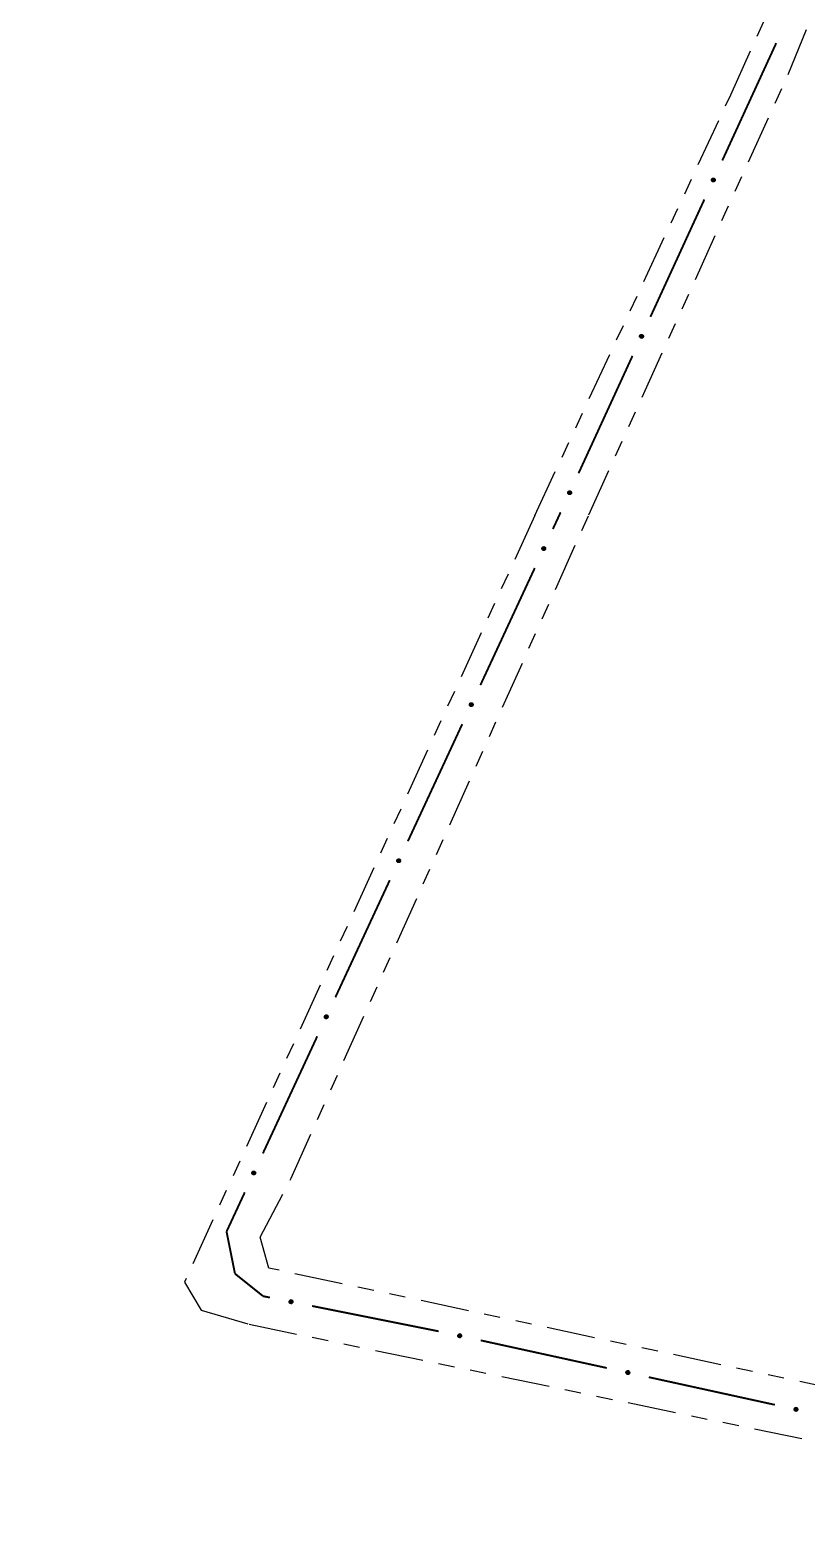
# Model space of a CAD drawing. Extents: x 203665 to 205970, y 4870865 to 4873745.
# Drawn here: x 204209.7 to 204281.9, y 4872053.6 to 4872193.6 of the extents above; entities that cross this region are included whole.
import ezdxf

# ---------------------------------------------------------------- set-up
doc = ezdxf.new("R2010")
doc.units = 0
doc.header["$LTSCALE"] = 1.5
doc.header["$MEASUREMENT"] = 0
doc.linetypes.add('TRACO_25', pattern=[8, 3, -1, 1, -1, 1, -1])
doc.layers.add('SV-EIXO-RUA-N-PAV', color=6, linetype='CONTINUOUS')
doc.layers.add('SV-RUA-NAO-PAV', color=7, linetype='CONTINUOUS')

msp = doc.modelspace()

# ---------------------------------------------------------------- linework, layer by layer
at = {"layer": 'SV-EIXO-RUA-N-PAV', "const_width": 0.18}
for points in [[(204279.081719, 4872192.427158), (204274.070488, 4872181.5236)], [(204272.400077, 4872177.889081), (204267.388846, 4872166.985524)], [(204265.718436, 4872163.351004), (204260.707205, 4872152.447447)], [(204258.317472, 4872147.258615), (204258.738794, 4872148.165526)], [(204258.738794, 4872148.165526), (204258.781609, 4872148.257689)], [(204259.036795, 4872148.812928), (204258.781609, 4872148.257689)], [(204251.576335, 4872132.74803), (204256.632188, 4872143.630969)], [(204244.835197, 4872118.237446), (204249.89105, 4872129.120384)], [(204238.094059, 4872103.726861), (204243.149913, 4872114.6098)], [(204231.352922, 4872089.216277), (204236.408775, 4872100.099215)], [(204227.976566, 4872081.948528), (204229.667637, 4872085.588631)], [(204228.169988, 4872080.981416), (204227.976566, 4872081.948528)], [(204228.759745, 4872078.032632), (204228.169988, 4872080.981416)], [(204229.535007, 4872077.412423), (204228.759745, 4872078.032632)], [(204231.370342, 4872075.944155), (204229.535007, 4872077.412423)], [(204232.007351, 4872075.816754), (204231.370342, 4872075.944155)], [(204247.696641, 4872072.678895), (204235.929673, 4872075.032289)], [(204263.32874, 4872069.268003), (204251.606498, 4872071.834917)], [(204278.958395, 4872065.845451), (204267.236153, 4872068.412365)]]:
    msp.add_lwpolyline(points, dxfattribs=at)
at = {"layer": 'SV-EIXO-RUA-N-PAV'}
for points in [[(204273.395306, 4872179.790923), (204273.412936, 4872179.745303), (204273.418759, 4872179.702489), (204273.413338, 4872179.665382), (204273.399997, 4872179.633841), (204273.382715, 4872179.603111), (204273.358455, 4872179.575972), (204273.324857, 4872179.551815), (204273.279218, 4872179.533809), (204273.234967, 4872179.530727), (204273.198304, 4872179.534095), (204273.164614, 4872179.546112), (204273.135042, 4872179.563401), (204273.107685, 4872179.589533), (204273.083537, 4872179.62382), (204273.066542, 4872179.670151), (204273.061121, 4872179.712163), (204273.067307, 4872179.747917), (204273.079603, 4872179.78171), (204273.097623, 4872179.812872), (204273.12159, 4872179.839375), (204273.156156, 4872179.863626), (204273.202106, 4872179.879794), (204273.243947, 4872179.885679), (204273.279778, 4872179.879997), (204273.312775, 4872179.867143), (204273.343808, 4872179.850183), (204273.372104, 4872179.826933), (204273.395306, 4872179.790923)], [(204266.713665, 4872165.252846), (204266.731295, 4872165.207226), (204266.737118, 4872165.164412), (204266.731696, 4872165.127306), (204266.718356, 4872165.095765), (204266.701074, 4872165.065034), (204266.676814, 4872165.037895), (204266.643216, 4872165.013739), (204266.597577, 4872164.995733), (204266.553326, 4872164.99265), (204266.516663, 4872164.996019), (204266.482973, 4872165.008036), (204266.453401, 4872165.025325), (204266.426044, 4872165.051457), (204266.401896, 4872165.085744), (204266.384901, 4872165.132074), (204266.37948, 4872165.174087), (204266.385666, 4872165.20984), (204266.397962, 4872165.243633), (204266.415982, 4872165.274795), (204266.439949, 4872165.301298), (204266.474515, 4872165.325549), (204266.520465, 4872165.341717), (204266.562306, 4872165.347602), (204266.598137, 4872165.34192), (204266.631134, 4872165.329066), (204266.662167, 4872165.312107), (204266.690463, 4872165.288856), (204266.713665, 4872165.252846)], [(204260.032024, 4872150.71477), (204260.049653, 4872150.669149), (204260.055476, 4872150.626336), (204260.050055, 4872150.589229), (204260.036715, 4872150.557688), (204260.019432, 4872150.526958), (204259.995173, 4872150.499819), (204259.961575, 4872150.475662), (204259.915935, 4872150.457656), (204259.871685, 4872150.454574), (204259.835022, 4872150.457942), (204259.801332, 4872150.469959), (204259.77176, 4872150.487248), (204259.744403, 4872150.51338), (204259.720255, 4872150.547667), (204259.70326, 4872150.593998), (204259.697839, 4872150.63601), (204259.704025, 4872150.671764), (204259.71632, 4872150.705557), (204259.73434, 4872150.736719), (204259.758308, 4872150.763221), (204259.792873, 4872150.787473), (204259.838824, 4872150.803641), (204259.880664, 4872150.809526), (204259.916495, 4872150.803844), (204259.949492, 4872150.790989), (204259.980526, 4872150.77403), (204260.008821, 4872150.750779), (204260.032024, 4872150.71477)], [(204257.314461, 4872145.360866), (204257.297019, 4872145.406558), (204257.291371, 4872145.449395), (204257.296944, 4872145.486479), (204257.310414, 4872145.517965), (204257.327822, 4872145.548625), (204257.352193, 4872145.575664), (204257.385889, 4872145.599683), (204257.431602, 4872145.617502), (204257.475865, 4872145.620403), (204257.512514, 4872145.616884), (204257.546154, 4872145.604729), (204257.575655, 4872145.587319), (204257.602905, 4872145.561076), (204257.626912, 4872145.52669), (204257.643717, 4872145.48029), (204257.648966, 4872145.438256), (204257.642634, 4872145.402528), (204257.6302, 4872145.368786), (204257.612052, 4872145.337697), (204257.587977, 4872145.311293), (204257.553312, 4872145.287184), (204257.507296, 4872145.271204), (204257.465431, 4872145.26549), (204257.429624, 4872145.271319), (204257.39668, 4872145.284309), (204257.365716, 4872145.301395), (204257.337516, 4872145.324761), (204257.314461, 4872145.360866)], [(204250.573324, 4872130.850281), (204250.555881, 4872130.895973), (204250.550234, 4872130.93881), (204250.555807, 4872130.975895), (204250.569276, 4872131.00738), (204250.586684, 4872131.03804), (204250.611055, 4872131.065079), (204250.644751, 4872131.089098), (204250.690464, 4872131.106917), (204250.734727, 4872131.109818), (204250.771376, 4872131.1063), (204250.805017, 4872131.094145), (204250.834518, 4872131.076735), (204250.861767, 4872131.050491), (204250.885774, 4872131.016105), (204250.90258, 4872130.969706), (204250.907828, 4872130.927671), (204250.901496, 4872130.891943), (204250.889062, 4872130.858201), (204250.870915, 4872130.827113), (204250.846839, 4872130.800709), (204250.812174, 4872130.776599), (204250.766158, 4872130.760619), (204250.724294, 4872130.754906), (204250.688486, 4872130.760735), (204250.655542, 4872130.773724), (204250.624579, 4872130.79081), (204250.596378, 4872130.814177), (204250.573324, 4872130.850281)], [(204243.832186, 4872116.339697), (204243.814743, 4872116.385389), (204243.809096, 4872116.428226), (204243.814669, 4872116.46531), (204243.828138, 4872116.496796), (204243.845547, 4872116.527456), (204243.869917, 4872116.554495), (204243.903614, 4872116.578514), (204243.949327, 4872116.596333), (204243.993589, 4872116.599234), (204244.030238, 4872116.595715), (204244.063879, 4872116.58356), (204244.09338, 4872116.56615), (204244.120629, 4872116.539906), (204244.144637, 4872116.505521), (204244.161442, 4872116.459121), (204244.166691, 4872116.417087), (204244.160358, 4872116.381359), (204244.147924, 4872116.347617), (204244.129777, 4872116.316528), (204244.105701, 4872116.290124), (204244.071037, 4872116.266015), (204244.02502, 4872116.250035), (204243.983156, 4872116.244321), (204243.947349, 4872116.25015), (204243.914404, 4872116.26314), (204243.883441, 4872116.280226), (204243.855241, 4872116.303592), (204243.832186, 4872116.339697)], [(204237.091048, 4872101.829112), (204237.073606, 4872101.874804), (204237.067958, 4872101.917641), (204237.073531, 4872101.954725), (204237.087001, 4872101.986211), (204237.104409, 4872102.016871), (204237.12878, 4872102.04391), (204237.162476, 4872102.067929), (204237.208189, 4872102.085748), (204237.252452, 4872102.088649), (204237.289101, 4872102.085131), (204237.322741, 4872102.072976), (204237.352242, 4872102.055566), (204237.379492, 4872102.029322), (204237.403499, 4872101.994936), (204237.420304, 4872101.948537), (204237.425553, 4872101.906502), (204237.419221, 4872101.870774), (204237.406787, 4872101.837032), (204237.388639, 4872101.805944), (204237.364564, 4872101.77954), (204237.329899, 4872101.75543), (204237.283883, 4872101.73945), (204237.242018, 4872101.733737), (204237.206211, 4872101.739566), (204237.173267, 4872101.752555), (204237.142303, 4872101.769641), (204237.114103, 4872101.793008), (204237.091048, 4872101.829112)], [(204230.349911, 4872087.318527), (204230.332468, 4872087.36422), (204230.32682, 4872087.407057), (204230.332394, 4872087.444141), (204230.345863, 4872087.475627), (204230.363271, 4872087.506287), (204230.387642, 4872087.533326), (204230.421338, 4872087.557345), (204230.467051, 4872087.575164), (204230.511314, 4872087.578065), (204230.547963, 4872087.574546), (204230.581604, 4872087.562391), (204230.611104, 4872087.544981), (204230.638354, 4872087.518737), (204230.662361, 4872087.484352), (204230.679167, 4872087.437952), (204230.684415, 4872087.395918), (204230.678083, 4872087.36019), (204230.665649, 4872087.326447), (204230.647502, 4872087.295359), (204230.623426, 4872087.268955), (204230.588761, 4872087.244846), (204230.542745, 4872087.228866), (204230.500881, 4872087.223152), (204230.465073, 4872087.228981), (204230.432129, 4872087.241971), (204230.401166, 4872087.259057), (204230.372965, 4872087.282423), (204230.349911, 4872087.318527)], [(204234.087814, 4872075.2884), (204234.047508, 4872075.260697), (204234.007202, 4872075.245129), (204233.969848, 4872075.241821), (204233.936077, 4872075.247504), (204233.902182, 4872075.25721), (204233.870168, 4872075.274535), (204233.838895, 4872075.301634), (204233.810821, 4872075.341871), (204233.797587, 4872075.384209), (204233.792384, 4872075.420657), (204233.796283, 4872075.456213), (204233.806264, 4872075.488982), (204233.825359, 4872075.521641), (204233.853131, 4872075.553065), (204233.894275, 4872075.580315), (204233.933894, 4872075.595306), (204233.970109, 4872075.597558), (204234.005829, 4872075.593412), (204234.040314, 4872075.583088), (204234.071642, 4872075.565901), (204234.10323, 4872075.537882), (204234.129588, 4872075.496917), (204234.144991, 4872075.457572), (204234.147751, 4872075.421399), (204234.142877, 4872075.386323), (204234.133556, 4872075.352209), (204234.11748, 4872075.319302), (204234.087814, 4872075.2884)], [(204249.769598, 4872072.124469), (204249.728796, 4872072.097503), (204249.688214, 4872072.082671), (204249.650805, 4872072.080042), (204249.617143, 4872072.086338), (204249.58343, 4872072.096659), (204249.551737, 4872072.114563), (204249.520962, 4872072.142226), (204249.493624, 4872072.182967), (204249.481162, 4872072.225538), (204249.476622, 4872072.262075), (204249.481167, 4872072.297554), (204249.491741, 4872072.330136), (204249.511427, 4872072.362443), (204249.539766, 4872072.393356), (204249.581398, 4872072.419854), (204249.621283, 4872072.434123), (204249.657533, 4872072.435715), (204249.693172, 4872072.430921), (204249.727464, 4872072.419972), (204249.758474, 4872072.402218), (204249.789548, 4872072.373629), (204249.815157, 4872072.332192), (204249.829842, 4872072.292574), (204249.831943, 4872072.256356), (204249.826433, 4872072.221375), (204249.816493, 4872072.187436), (204249.799822, 4872072.154827), (204249.769598, 4872072.124469)], [(204265.399254, 4872068.701917), (204265.358451, 4872068.674951), (204265.317869, 4872068.660118), (204265.280461, 4872068.657489), (204265.246799, 4872068.663786), (204265.213086, 4872068.674106), (204265.181392, 4872068.69201), (204265.150617, 4872068.719674), (204265.123279, 4872068.760414), (204265.110817, 4872068.802986), (204265.106278, 4872068.839522), (204265.110822, 4872068.875001), (204265.121397, 4872068.907584), (204265.141083, 4872068.93989), (204265.169422, 4872068.970804), (204265.211054, 4872068.997302), (204265.250939, 4872069.01157), (204265.287189, 4872069.013163), (204265.322828, 4872069.008368), (204265.35712, 4872068.99742), (204265.38813, 4872068.979665), (204265.419203, 4872068.951077), (204265.444812, 4872068.90964), (204265.459498, 4872068.870021), (204265.461599, 4872068.833803), (204265.456089, 4872068.798822), (204265.446149, 4872068.764883), (204265.429477, 4872068.732274), (204265.399254, 4872068.701917)], [(204281.02891, 4872065.279364), (204280.988107, 4872065.252398), (204280.947525, 4872065.237566), (204280.910117, 4872065.234937), (204280.876454, 4872065.241233), (204280.842742, 4872065.251554), (204280.811048, 4872065.269458), (204280.780273, 4872065.297121), (204280.752935, 4872065.337862), (204280.740473, 4872065.380433), (204280.735933, 4872065.41697), (204280.740478, 4872065.452449), (204280.751052, 4872065.485031), (204280.770739, 4872065.517338), (204280.799077, 4872065.548251), (204280.840709, 4872065.574749), (204280.880594, 4872065.589018), (204280.916844, 4872065.59061), (204280.952484, 4872065.585816), (204280.986775, 4872065.574867), (204281.017785, 4872065.557113), (204281.048859, 4872065.528524), (204281.074468, 4872065.487087), (204281.089153, 4872065.447469), (204281.091255, 4872065.411251), (204281.085744, 4872065.37627), (204281.075804, 4872065.342331), (204281.059133, 4872065.309722), (204281.02891, 4872065.279364)]]:
    msp.add_lwpolyline(points, close=True, dxfattribs=at)
for points in [[(204273.097623, 4872179.812872), (204273.061121, 4872179.712163)], [(204273.108372, 4872179.821914), (204273.066067, 4872179.697191)], [(204273.12159, 4872179.839375), (204273.066542, 4872179.670151)], [(204273.138735, 4872179.845503), (204273.077858, 4872179.654228)], [(204273.156156, 4872179.863626), (204273.083537, 4872179.62382)], [(204273.178918, 4872179.867582), (204273.096418, 4872179.609657)], [(204273.202106, 4872179.879794), (204273.107685, 4872179.589533)], [(204273.22121, 4872179.881183), (204273.122386, 4872179.581203)], [(204273.243947, 4872179.885679), (204273.135042, 4872179.563401)], [(204273.259714, 4872179.880006), (204273.150633, 4872179.557708)], [(204273.279778, 4872179.879997), (204273.164614, 4872179.546112)], [(204273.294799, 4872179.871389), (204273.179819, 4872179.542793)], [(204273.312775, 4872179.867143), (204273.198304, 4872179.534095)], [(204273.327705, 4872179.854764), (204273.220333, 4872179.536186)], [(204273.343808, 4872179.850183), (204273.234967, 4872179.530727)], [(204273.355852, 4872179.834319), (204273.259407, 4872179.536249)], [(204273.372104, 4872179.826933), (204273.279218, 4872179.533809)], [(204273.38172, 4872179.808915), (204273.3018, 4872179.5468)], [(204273.395306, 4872179.790923), (204273.324857, 4872179.551815)], [(204273.403899, 4872179.765683), (204273.344362, 4872179.570789)], [(204273.412936, 4872179.745303), (204273.358455, 4872179.575972)], [(204273.416361, 4872179.720911), (204273.373386, 4872179.597997)], [(204273.418759, 4872179.702489), (204273.382715, 4872179.603111)], [(204266.415982, 4872165.274795), (204266.37948, 4872165.174087)], [(204266.42673, 4872165.283838), (204266.384425, 4872165.159114)], [(204266.439949, 4872165.301298), (204266.384901, 4872165.132074)], [(204266.457094, 4872165.307426), (204266.396216, 4872165.116152)], [(204266.474515, 4872165.325549), (204266.401896, 4872165.085744)], [(204266.497276, 4872165.329506), (204266.414777, 4872165.07158)], [(204266.520465, 4872165.341717), (204266.426044, 4872165.051457)], [(204266.539569, 4872165.343106), (204266.440744, 4872165.043126)], [(204266.562306, 4872165.347602), (204266.453401, 4872165.025325)], [(204266.578073, 4872165.341929), (204266.468992, 4872165.019632)], [(204266.598137, 4872165.34192), (204266.482973, 4872165.008036)], [(204266.613158, 4872165.333313), (204266.498178, 4872165.004716)], [(204266.631134, 4872165.329066), (204266.516663, 4872164.996019)], [(204266.646064, 4872165.316688), (204266.538692, 4872164.99811)], [(204266.662167, 4872165.312107), (204266.553326, 4872164.99265)], [(204266.674211, 4872165.296243), (204266.577766, 4872164.998172)], [(204266.690463, 4872165.288856), (204266.597577, 4872164.995733)], [(204266.700079, 4872165.270838), (204266.620159, 4872165.008724)], [(204266.713665, 4872165.252846), (204266.643216, 4872165.013739)], [(204266.722258, 4872165.227606), (204266.662721, 4872165.032713)], [(204266.731295, 4872165.207226), (204266.676814, 4872165.037895)], [(204266.734719, 4872165.182834), (204266.691744, 4872165.05992)], [(204266.737118, 4872165.164412), (204266.701074, 4872165.065034)], [(204259.73434, 4872150.736719), (204259.697839, 4872150.63601)], [(204259.745089, 4872150.745761), (204259.702784, 4872150.621038)], [(204259.758308, 4872150.763221), (204259.70326, 4872150.593998)], [(204259.775453, 4872150.76935), (204259.714575, 4872150.578075)], [(204259.792873, 4872150.787473), (204259.720255, 4872150.547667)], [(204259.815635, 4872150.791429), (204259.733135, 4872150.533503)], [(204259.838824, 4872150.803641), (204259.744403, 4872150.51338)], [(204259.857928, 4872150.80503), (204259.759103, 4872150.50505)], [(204259.880664, 4872150.809526), (204259.77176, 4872150.487248)], [(204259.896432, 4872150.803852), (204259.78735, 4872150.481555)], [(204259.916495, 4872150.803844), (204259.801332, 4872150.469959)], [(204259.931517, 4872150.795236), (204259.816537, 4872150.466639)], [(204259.949492, 4872150.790989), (204259.835022, 4872150.457942)], [(204259.964423, 4872150.778611), (204259.857051, 4872150.460033)], [(204259.980526, 4872150.77403), (204259.871685, 4872150.454574)], [(204259.99257, 4872150.758166), (204259.896125, 4872150.460096)], [(204260.008821, 4872150.750779), (204259.915935, 4872150.457656)], [(204260.018438, 4872150.732762), (204259.938518, 4872150.470647)], [(204260.032024, 4872150.71477), (204259.961575, 4872150.475662)], [(204260.040617, 4872150.68953), (204259.981079, 4872150.494636)], [(204260.049653, 4872150.669149), (204259.995173, 4872150.499819)], [(204260.053078, 4872150.644758), (204260.010103, 4872150.521844)], [(204260.055476, 4872150.626336), (204260.019432, 4872150.526958)], [(204257.291371, 4872145.449395), (204257.327822, 4872145.548625)], [(204257.293694, 4872145.430963), (204257.337172, 4872145.5537)], [(204257.297019, 4872145.406558), (204257.352193, 4872145.575664)], [(204257.305972, 4872145.386141), (204257.366307, 4872145.580789)], [(204257.314461, 4872145.360866), (204257.385889, 4872145.599683)], [(204257.327974, 4872145.342818), (204257.408967, 4872145.604603)], [(204257.337516, 4872145.324761), (204257.431602, 4872145.617502)], [(204257.353737, 4872145.317308), (204257.451402, 4872145.614981)], [(204257.365716, 4872145.301395), (204257.475865, 4872145.620403)], [(204257.3818, 4872145.296748), (204257.490476, 4872145.614883)], [(204257.39668, 4872145.284309), (204257.512514, 4872145.616884)], [(204257.414638, 4872145.279988), (204257.530963, 4872145.608111)], [(204257.429624, 4872145.271319), (204257.546154, 4872145.604729)], [(204257.449687, 4872145.271228), (204257.560088, 4872145.593076)], [(204257.465431, 4872145.26549), (204257.575655, 4872145.587319)], [(204257.488186, 4872145.269893), (204257.588239, 4872145.569466)], [(204257.507296, 4872145.271204), (204257.602905, 4872145.561076)], [(204257.530534, 4872145.283321), (204257.61409, 4872145.540906)], [(204257.553312, 4872145.287184), (204257.626912, 4872145.52669)], [(204257.570807, 4872145.305235), (204257.632467, 4872145.496259)], [(204257.587977, 4872145.311293), (204257.643717, 4872145.48029)], [(204257.601267, 4872145.328699), (204257.644082, 4872145.453248)], [(204257.612052, 4872145.337697), (204257.648966, 4872145.438256)], [(204250.550234, 4872130.93881), (204250.586684, 4872131.03804)], [(204250.552556, 4872130.920379), (204250.596034, 4872131.043116)], [(204250.555881, 4872130.895973), (204250.611055, 4872131.065079)], [(204250.564834, 4872130.875556), (204250.625169, 4872131.070204)], [(204250.573324, 4872130.850281), (204250.644751, 4872131.089098)], [(204250.586836, 4872130.832234), (204250.667829, 4872131.094019)], [(204250.596378, 4872130.814177), (204250.690464, 4872131.106917)], [(204250.612599, 4872130.806724), (204250.710265, 4872131.104396)], [(204250.624579, 4872130.79081), (204250.734727, 4872131.109818)], [(204250.640662, 4872130.786164), (204250.749338, 4872131.104299)], [(204250.655542, 4872130.773724), (204250.771376, 4872131.1063)], [(204250.6735, 4872130.769404), (204250.789825, 4872131.097527)], [(204250.688486, 4872130.760735), (204250.805017, 4872131.094145)], [(204250.70855, 4872130.760644), (204250.81895, 4872131.082492)], [(204250.724294, 4872130.754906), (204250.834518, 4872131.076735)], [(204250.747049, 4872130.759309), (204250.847101, 4872131.058882)], [(204250.766158, 4872130.760619), (204250.861767, 4872131.050491)], [(204250.789396, 4872130.772736), (204250.872952, 4872131.030322)], [(204250.812174, 4872130.776599), (204250.885774, 4872131.016105)], [(204250.829669, 4872130.794651), (204250.89133, 4872130.985674)], [(204250.846839, 4872130.800709), (204250.90258, 4872130.969706)], [(204250.860129, 4872130.818115), (204250.902945, 4872130.942664)], [(204250.870915, 4872130.827113), (204250.907828, 4872130.927671)], [(204243.809096, 4872116.428226), (204243.845547, 4872116.527456)], [(204243.811419, 4872116.409794), (204243.854897, 4872116.532531)], [(204243.814743, 4872116.385389), (204243.869917, 4872116.554495)], [(204243.823696, 4872116.364971), (204243.884032, 4872116.55962)], [(204243.832186, 4872116.339697), (204243.903614, 4872116.578514)], [(204243.845698, 4872116.321649), (204243.926691, 4872116.583434)], [(204243.855241, 4872116.303592), (204243.949327, 4872116.596333)], [(204243.871462, 4872116.296139), (204243.969127, 4872116.593812)], [(204243.883441, 4872116.280226), (204243.993589, 4872116.599234)], [(204243.899525, 4872116.275579), (204244.008201, 4872116.593714)], [(204243.914404, 4872116.26314), (204244.030238, 4872116.595715)], [(204243.932362, 4872116.258819), (204244.048688, 4872116.586942)], [(204243.947349, 4872116.25015), (204244.063879, 4872116.58356)], [(204243.967412, 4872116.250059), (204244.077813, 4872116.571907)], [(204243.983156, 4872116.244321), (204244.09338, 4872116.56615)], [(204244.005911, 4872116.248724), (204244.105963, 4872116.548297)], [(204244.02502, 4872116.250035), (204244.120629, 4872116.539906)], [(204244.048259, 4872116.262152), (204244.131814, 4872116.519737)], [(204244.071037, 4872116.266015), (204244.144637, 4872116.505521)], [(204244.088531, 4872116.284066), (204244.150192, 4872116.47509)], [(204244.105701, 4872116.290124), (204244.161442, 4872116.459121)], [(204244.118991, 4872116.30753), (204244.161807, 4872116.432079)], [(204244.129777, 4872116.316528), (204244.166691, 4872116.417087)], [(204237.067958, 4872101.917641), (204237.104409, 4872102.016871)], [(204237.070281, 4872101.89921), (204237.113759, 4872102.021947)], [(204237.073606, 4872101.874804), (204237.12878, 4872102.04391)], [(204237.082559, 4872101.854387), (204237.142894, 4872102.049035)], [(204237.091048, 4872101.829112), (204237.162476, 4872102.067929)], [(204237.104561, 4872101.811065), (204237.185554, 4872102.07285)], [(204237.114103, 4872101.793008), (204237.208189, 4872102.085748)], [(204237.130324, 4872101.785555), (204237.227989, 4872102.083227)], [(204237.142303, 4872101.769641), (204237.252452, 4872102.088649)], [(204237.158387, 4872101.764995), (204237.267063, 4872102.08313)], [(204237.173267, 4872101.752555), (204237.289101, 4872102.085131)], [(204237.191225, 4872101.748235), (204237.30755, 4872102.076358)], [(204237.206211, 4872101.739566), (204237.322741, 4872102.072976)], [(204237.226274, 4872101.739475), (204237.336675, 4872102.061322)], [(204237.242018, 4872101.733737), (204237.352242, 4872102.055566)], [(204237.264773, 4872101.73814), (204237.364826, 4872102.037713)], [(204237.283883, 4872101.73945), (204237.379492, 4872102.029322)], [(204237.307121, 4872101.751567), (204237.390677, 4872102.009153)], [(204237.329899, 4872101.75543), (204237.403499, 4872101.994936)], [(204237.347394, 4872101.773482), (204237.409054, 4872101.964505)], [(204237.364564, 4872101.77954), (204237.420304, 4872101.948537)], [(204237.377854, 4872101.796945), (204237.420669, 4872101.921495)], [(204237.388639, 4872101.805944), (204237.425553, 4872101.906502)], [(204230.32682, 4872087.407057), (204230.363271, 4872087.506287)], [(204230.329143, 4872087.388625), (204230.372621, 4872087.511362)], [(204230.332468, 4872087.36422), (204230.387642, 4872087.533326)], [(204230.341421, 4872087.343802), (204230.401756, 4872087.538451)], [(204230.349911, 4872087.318527), (204230.421338, 4872087.557345)], [(204230.363423, 4872087.30048), (204230.444416, 4872087.562265)], [(204230.372965, 4872087.282423), (204230.467051, 4872087.575164)], [(204230.389186, 4872087.27497), (204230.486852, 4872087.572643)], [(204230.401166, 4872087.259057), (204230.511314, 4872087.578065)], [(204230.417249, 4872087.25441), (204230.525925, 4872087.572545)], [(204230.432129, 4872087.241971), (204230.547963, 4872087.574546)], [(204230.450087, 4872087.23765), (204230.566412, 4872087.565773)], [(204230.465073, 4872087.228981), (204230.581604, 4872087.562391)], [(204230.485137, 4872087.22889), (204230.595537, 4872087.550738)], [(204230.500881, 4872087.223152), (204230.611104, 4872087.544981)], [(204230.523636, 4872087.227555), (204230.623688, 4872087.527128)], [(204230.542745, 4872087.228866), (204230.638354, 4872087.518737)], [(204230.565983, 4872087.240983), (204230.649539, 4872087.498568)], [(204230.588761, 4872087.244846), (204230.662361, 4872087.484352)], [(204230.606256, 4872087.262897), (204230.667917, 4872087.453921)], [(204230.623426, 4872087.268955), (204230.679167, 4872087.437952)], [(204230.636716, 4872087.286361), (204230.679531, 4872087.41091)], [(204230.647502, 4872087.295359), (204230.684415, 4872087.395918)], [(204234.142877, 4872075.386323), (204233.792384, 4872075.420657)], [(204234.147751, 4872075.421399), (204233.796283, 4872075.456213)], [(204234.142851, 4872075.404793), (204233.796571, 4872075.440653)], [(204234.133556, 4872075.352209), (204233.797587, 4872075.384209)], [(204234.134288, 4872075.368934), (204233.799514, 4872075.399709)], [(204234.143119, 4872075.44092), (204233.804331, 4872075.472498)], [(204234.144991, 4872075.457572), (204233.806264, 4872075.488982)], [(204234.120908, 4872075.336822), (204233.808613, 4872075.361709)], [(204234.11748, 4872075.319302), (204233.810821, 4872075.341871)], [(204234.135358, 4872075.478652), (204233.820655, 4872075.505413)], [(204234.129588, 4872075.496917), (204233.825359, 4872075.521641)], [(204234.102175, 4872075.30578), (204233.828683, 4872075.322906)], [(204234.112344, 4872075.516652), (204233.842331, 4872075.537258)], [(204234.10323, 4872075.537882), (204233.853131, 4872075.553065)], [(204234.08157, 4872075.550638), (204233.881401, 4872075.565624)], [(204234.071642, 4872075.565901), (204233.894275, 4872075.580315)], [(204234.051598, 4872075.574723), (204233.920472, 4872075.587032)], [(204234.040314, 4872075.583088), (204233.933894, 4872075.595306)], [(204234.087814, 4872075.2884), (204233.838895, 4872075.301634)], [(204234.065246, 4872075.274202), (204233.861866, 4872075.287047)], [(204234.047508, 4872075.260697), (204233.870168, 4872075.274535)], [(204234.02457, 4872075.251724), (204233.895049, 4872075.265104)], [(204234.007202, 4872075.245129), (204233.902182, 4872075.25721)], [(204249.826433, 4872072.221375), (204249.476622, 4872072.262075)], [(204249.816493, 4872072.187436), (204249.481162, 4872072.225538)], [(204249.831943, 4872072.256356), (204249.481167, 4872072.297554)], [(204249.826743, 4872072.239843), (204249.481171, 4872072.281991)], [(204249.817529, 4872072.204145), (204249.48337, 4872072.241)], [(204249.827667, 4872072.275958), (204249.489509, 4872072.313689)], [(204249.829842, 4872072.292574), (204249.491741, 4872072.330136)], [(204249.803567, 4872072.172281), (204249.491776, 4872072.202841)], [(204249.799822, 4872072.154827), (204249.493624, 4872072.182967)], [(204249.820594, 4872072.313826), (204249.506429, 4872072.346303)], [(204249.784274, 4872072.141585), (204249.511138, 4872072.16368)], [(204249.815157, 4872072.332192), (204249.511427, 4872072.362443)], [(204249.769598, 4872072.124469), (204249.520962, 4872072.142226)], [(204249.798274, 4872072.352238), (204249.52868, 4872072.377748)], [(204249.789548, 4872072.373629), (204249.539766, 4872072.393356)], [(204249.746776, 4872072.110684), (204249.543664, 4872072.127224)], [(204249.728796, 4872072.097503), (204249.551737, 4872072.114563)], [(204249.768123, 4872072.386777), (204249.56826, 4872072.405399)], [(204249.705698, 4872072.088948), (204249.576442, 4872072.104681)], [(204249.758474, 4872072.402218), (204249.581398, 4872072.419854)], [(204249.688214, 4872072.082671), (204249.58343, 4872072.096659)], [(204249.738594, 4872072.411403), (204249.607713, 4872072.426094)], [(204249.727464, 4872072.419972), (204249.621283, 4872072.434123)], [(204265.456089, 4872068.798822), (204265.106278, 4872068.839522)], [(204265.446149, 4872068.764883), (204265.110817, 4872068.802986)], [(204265.461599, 4872068.833803), (204265.110822, 4872068.875001)], [(204265.456398, 4872068.81729), (204265.110827, 4872068.859438)], [(204265.447184, 4872068.781593), (204265.113026, 4872068.818448)], [(204265.457323, 4872068.853406), (204265.119165, 4872068.891137)], [(204265.459498, 4872068.870021), (204265.121397, 4872068.907584)], [(204265.433223, 4872068.749729), (204265.121432, 4872068.780289)], [(204265.429477, 4872068.732274), (204265.123279, 4872068.760414)], [(204265.450249, 4872068.891273), (204265.136084, 4872068.92375)], [(204265.413929, 4872068.719032), (204265.140793, 4872068.741128)], [(204265.444812, 4872068.90964), (204265.141083, 4872068.93989)], [(204265.399254, 4872068.701917), (204265.150617, 4872068.719674)], [(204265.42793, 4872068.929685), (204265.158336, 4872068.955196)], [(204265.419203, 4872068.951077), (204265.169422, 4872068.970804)], [(204265.376432, 4872068.688131), (204265.173319, 4872068.704671)], [(204265.358451, 4872068.674951), (204265.181392, 4872068.69201)], [(204265.397778, 4872068.964225), (204265.197915, 4872068.982847)], [(204265.335354, 4872068.666396), (204265.206098, 4872068.682128)], [(204265.38813, 4872068.979665), (204265.211054, 4872068.997302)], [(204265.317869, 4872068.660118), (204265.213086, 4872068.674106)], [(204265.368249, 4872068.98885), (204265.237368, 4872069.003542)], [(204265.35712, 4872068.99742), (204265.250939, 4872069.01157)], [(204281.074468, 4872065.487087), (204280.770739, 4872065.517338)], [(204281.057585, 4872065.507133), (204280.787991, 4872065.532643)], [(204281.048859, 4872065.528524), (204280.799077, 4872065.548251)], [(204281.027434, 4872065.541672), (204280.827571, 4872065.560294)], [(204281.017785, 4872065.557113), (204280.840709, 4872065.574749)], [(204280.997905, 4872065.566298), (204280.867024, 4872065.580989)], [(204280.986775, 4872065.574867), (204280.880594, 4872065.589018)], [(204281.085744, 4872065.37627), (204280.735933, 4872065.41697)], [(204281.075804, 4872065.342331), (204280.740473, 4872065.380433)], [(204281.091255, 4872065.411251), (204280.740478, 4872065.452449)], [(204281.086054, 4872065.394738), (204280.740482, 4872065.436886)], [(204281.07684, 4872065.35904), (204280.742681, 4872065.395895)], [(204281.086978, 4872065.430853), (204280.74882, 4872065.468584)], [(204281.089153, 4872065.447469), (204280.751052, 4872065.485031)], [(204281.062878, 4872065.327176), (204280.751087, 4872065.357736)], [(204281.059133, 4872065.309722), (204280.752935, 4872065.337862)], [(204281.079905, 4872065.468721), (204280.76574, 4872065.501198)], [(204281.043585, 4872065.29648), (204280.770449, 4872065.318575)], [(204281.02891, 4872065.279364), (204280.780273, 4872065.297121)], [(204281.006087, 4872065.265579), (204280.802975, 4872065.282119)], [(204280.988107, 4872065.252398), (204280.811048, 4872065.269458)], [(204280.965009, 4872065.243843), (204280.835753, 4872065.259576)], [(204280.947525, 4872065.237566), (204280.842742, 4872065.251554)]]:
    msp.add_lwpolyline(points, dxfattribs=at)
at = {"layer": 'SV-RUA-NAO-PAV', "linetype": 'TRACO_25'}
for points in [[(204256.640138, 4872148.515242, 8.893217), (204274.850669, 4872187.614324, 8.893217), (204289.126601, 4872219.146577, 10.50335), (204289.178262, 4872220.128138, 10.50335), (204288.351685, 4872220.283121, 10.50335), (204287.008497, 4872220.283121, 10.50335), (204285.407003, 4872220.024816, 8.475775), (204283.288899, 4872219.043255, 8.485714), (204280.775348, 4872217.709956, 8.485714), (204276.275566, 4872217.61025, 8.495653), (204271.495496, 4872218.290657, 8.445958), (204243.704068, 4872222.402023, 8.515532), (204231.057057, 4872224.549629, 8.505592), (204221.750766, 4872224.549629, 8.445958), (204212.555554, 4872224.285384, 8.127907), (204185.085758, 4872226.617532, 8.237237), (204183.015982, 4872226.247628, 8.237237), (204181.456933, 4872223.927454, 8.227298), (204151.708026, 4872156.426738, 7.422231), (204148.153676, 4872148.517074, 7.422231)], [(204261.672693, 4872148.592928, 8.893217), (204280.188684, 4872189.523014, 8.893217), (204292.134485, 4872218.444426, 10.50335), (204292.951829, 4872218.75879, 10.50335), (204293.957792, 4872218.067191, 10.50335), (204295.152372, 4872217.249846, 10.50335), (204296.927425, 4872216.666845, 10.50335), (204298.580579, 4872216.511862, 8.475775), (204357.523383, 4872211.310129, 8.883278), (204358.915419, 4872209.373642, 8.883278), (204358.737043, 4872205.153146, 8.833583), (204338.383068, 4872163.343173, 7.929125), (204331.192143, 4872148.50062, 7.929125)], [(204256.640138, 4872148.515242, 8.893217), (204224.060671, 4872077.249453, 6.88552), (204225.627029, 4872074.638857, 6.88552), (204230.065043, 4872073.333558, 6.88552), (204295.629923, 4872059.775369, 7.479959), (204357.581513, 4872055.713658, 7.769682), (204404.754725, 4872054.911027, 7.370064), (204425.872098, 4872053.567702, 6.655804), (204431.943411, 4872054.477568, 6.655804), (204435.164262, 4872055.797367, 6.655804), (204439.01595, 4872061.016562, 6.655804), (204483.443056, 4872148.486323, 7.28636)], [(204331.151392, 4872148.488279, 7.929125), (204292.401872, 4872068.891228, 7.929125), (204290.369831, 4872066.807066, 7.649797), (204285.670757, 4872067.068126, 7.479959), (204231.892461, 4872078.554752, 7.479959), (204231.109282, 4872081.426408, 7.479959), (204233.980939, 4872086.908662, 7.479959), (204261.672693, 4872148.592928, 7.509931)]]:
    msp.add_polyline3d(points, dxfattribs=at)

doc.saveas('drawing.dxf')
